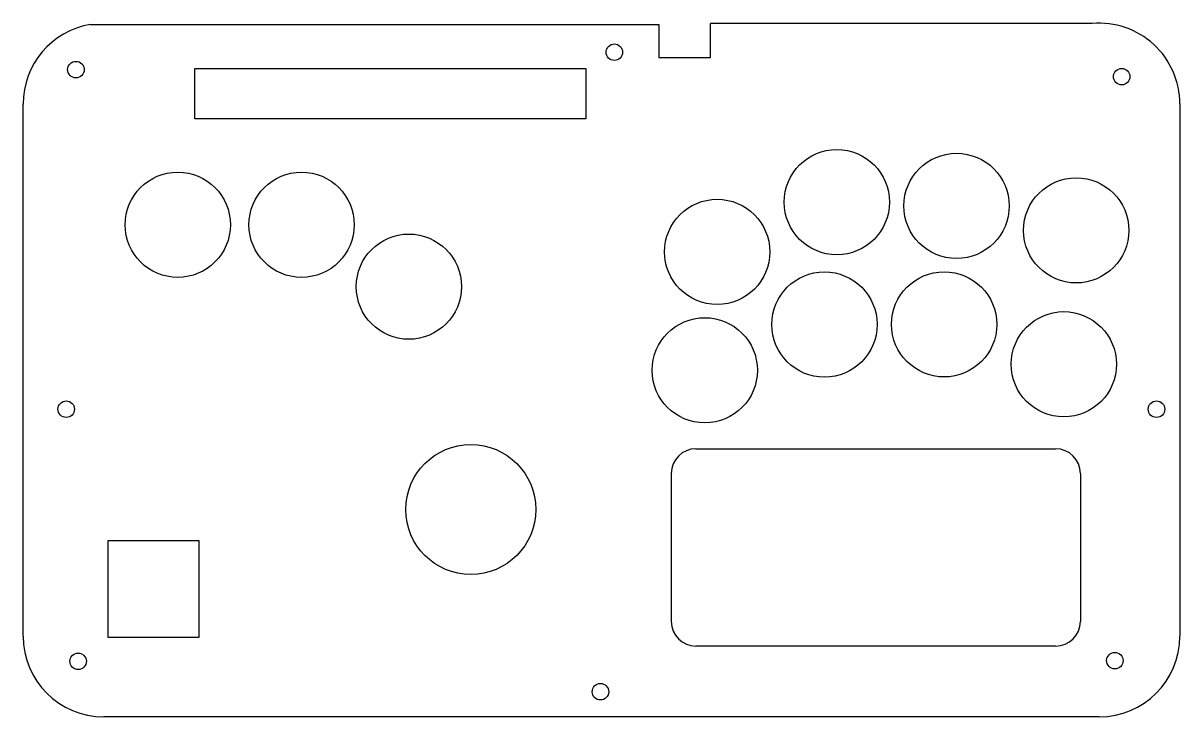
# Model space of a CAD drawing. Extents: x 11 to 292, y 23 to 191.
import ezdxf

# ---------------------------------------------------------------- set-up
doc = ezdxf.new("R2010")
doc.units = 0
doc.layers.add('View', color=7, linetype='CONTINUOUS')

msp = doc.modelspace()

# ---------------------------------------------------------------- linework, layer by layer
at = {"layer": 'View'}
for p, q in [((177.868, 182.527), (177.868, 190.779)), ((270.407, 190.779), (177.868, 190.779)), ((27.6812, 190.546), (165.42, 190.546)), ((165.42, 190.546), (165.42, 182.527)), ((165.42, 182.527), (177.868, 182.527)), ((52.9618, 179.88), (147.723, 179.88)), ((52.9618, 167.652), (52.9618, 179.88)), ((147.723, 179.88), (147.723, 167.652)), ((11.355, 42.3124), (11.355, 171.246)), ((291.628, 171.277), (291.628, 42.3124)), ((147.723, 167.652), (52.9618, 167.652)), ((174.382, 87.7071), (261.514, 87.7071)), ((168.382, 81.7071), (168.382, 45.8782)), ((267.514, 81.7071), (267.514, 45.8782)), ((31.9561, 65.5068), (53.9561, 65.5068)), ((31.9561, 42.0068), (31.9561, 65.5068)), ((53.9561, 65.5068), (53.9561, 42.0068)), ((53.9561, 42.0068), (31.9561, 42.0068)), ((261.514, 39.8782), (174.382, 39.8782)), ((272.057, 22.7415), (30.926, 22.7415))]:
    msp.add_line(p, q, dxfattribs=at)
for centre, radius in [((154.607, 183.793), 2), ((24.1432, 179.588), 2), ((277.538, 177.888), 2), ((208.514, 147.473), 12.75), ((237.514, 146.553), 12.75), ((48.8223, 141.99), 12.75), ((78.8223, 141.99), 12.75), ((266.514, 140.631), 12.75), ((179.514, 135.413), 12.75), ((104.822, 126.99), 12.75), ((205.514, 117.813), 12.75), ((234.514, 117.853), 12.75), ((263.514, 108.181), 12.75), ((176.514, 106.723), 12.75), ((21.796, 97.2945), 2), ((285.966, 97.2942), 2), ((119.822, 72.9898), 15.75), ((24.6803, 36.2), 2), ((275.879, 36.3642), 2), ((151.234, 28.8315), 2)]:
    msp.add_circle(centre, radius, dxfattribs=at)
for centre, radius, start, end in [((272.057, 171.277), 19.571, 0, 94.8368), ((30.926, 171.246), 19.571, 99.5436, 180), ((174.382, 81.7071), 6, 90, 180), ((261.514, 81.7071), 6, 0, 90), ((174.382, 45.8782), 6, 180, -90), ((261.514, 45.8782), 6, -90, 0), ((30.926, 42.3124), 19.571, 180, -90), ((272.057, 42.3124), 19.571, -90, 0)]:
    msp.add_arc(centre, radius, start, end, dxfattribs=at)

doc.saveas('drawing.dxf')
